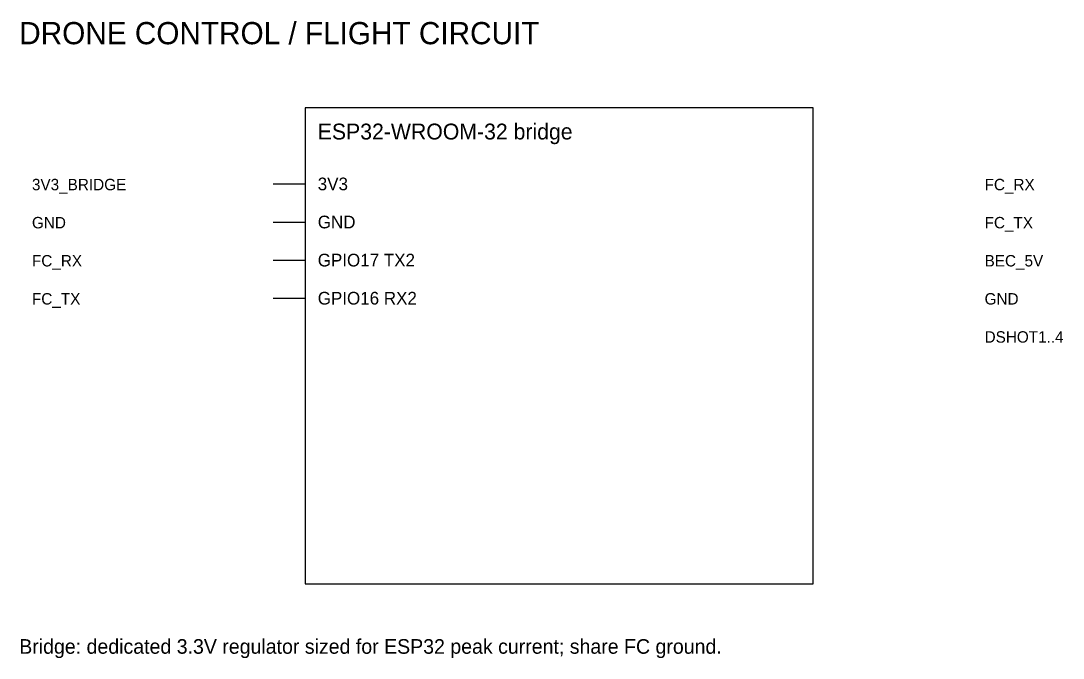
# Model space of a CAD drawing. Extents: x -65 to 400, y -475 to 105.
# Drawn here: x -64.7 to 99.4, y -180.7 to -80.3 of the extents above; entities that cross this region are included whole.
import ezdxf

# ---------------------------------------------------------------- set-up
doc = ezdxf.new("R2010")
doc.units = 0
doc.layers.add('CIRCUIT', color=7, linetype='CONTINUOUS')
doc.layers.add('LABELS', color=2, linetype='CONTINUOUS')

msp = doc.modelspace()

# ---------------------------------------------------------------- linework, layer by layer
at = {"layer": 'CIRCUIT'}
for p, q in [((60, -94), (-20, -94)), ((-20, -94), (-20, -169)), ((60, -169), (60, -94)), ((-25, -106), (-20, -106)), ((-25, -112), (-20, -112)), ((-25, -118), (-20, -118)), ((-25, -124), (-20, -124)), ((-20, -169), (60, -169))]:
    msp.add_line(p, q, dxfattribs=at)

# ---------------------------------------------------------------- texts
at = {"layer": 'LABELS'}
for s, height, p in [('DRONE CONTROL / FLIGHT CIRCUIT', 3.5, (-65, -84)), ('ESP32-WROOM-32 bridge', 2.5, (-18, -99)), ('3V3', 2, (-18, -107)), ('3V3_BRIDGE', 1.8, (-63, -107)), ('FC_RX', 1.8, (87, -107)), ('GND', 1.8, (-63, -113)), ('GND', 2, (-18, -113)), ('FC_TX', 1.8, (87, -113)), ('FC_RX', 1.8, (-63, -119)), ('GPIO17 TX2', 2, (-18, -119)), ('BEC_5V', 1.8, (87, -119)), ('GPIO16 RX2', 2, (-18, -125)), ('FC_TX', 1.8, (-63, -125)), ('GND', 1.8, (87, -125)), ('DSHOT1..4', 1.8, (87, -131)), ('Bridge: dedicated 3.3V regulator sized for ESP32 peak current; share FC ground.', 2.3, (-65, -180))]:
    msp.add_text(s, height=height, dxfattribs=at).set_placement(p)

doc.saveas('drawing.dxf')
